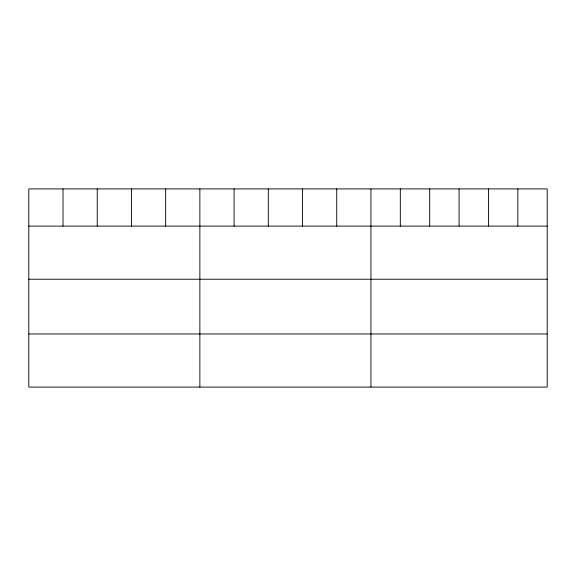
<?xml version="1.0" encoding="UTF-8"?>
<svg xmlns="http://www.w3.org/2000/svg" width="576" height="576" viewBox="0 0 576 576"><rect width="100%" height="100%" fill="white"/><g stroke="black" fill="none" stroke-linecap="round" stroke-linejoin="round"><path stroke-width="0.86" d="M547.2 226.109L547.2 387.086L28.8 387.086L28.8 188.914L547.2 188.914L547.2 226.109L28.8 226.109M28.8 279.23L547.2 279.23M28.8 333.965L547.2 333.965M517.824 188.914L517.824 226.109M488.448 188.914L488.448 226.109M459.072 188.914L459.072 226.109M429.696 188.914L429.696 226.109M400.32 188.914L400.32 226.109M370.944 188.914L370.944 387.086M336.73 188.914L336.73 226.109M302.515 188.914L302.515 226.109M268.301 188.914L268.301 226.109M234.086 188.914L234.086 226.109M199.872 188.914L199.872 387.086M165.658 188.914L165.658 226.109M131.443 188.914L131.443 226.109M97.229 188.914L97.229 226.109M63.014 188.914L63.014 226.109"/></g></svg>
